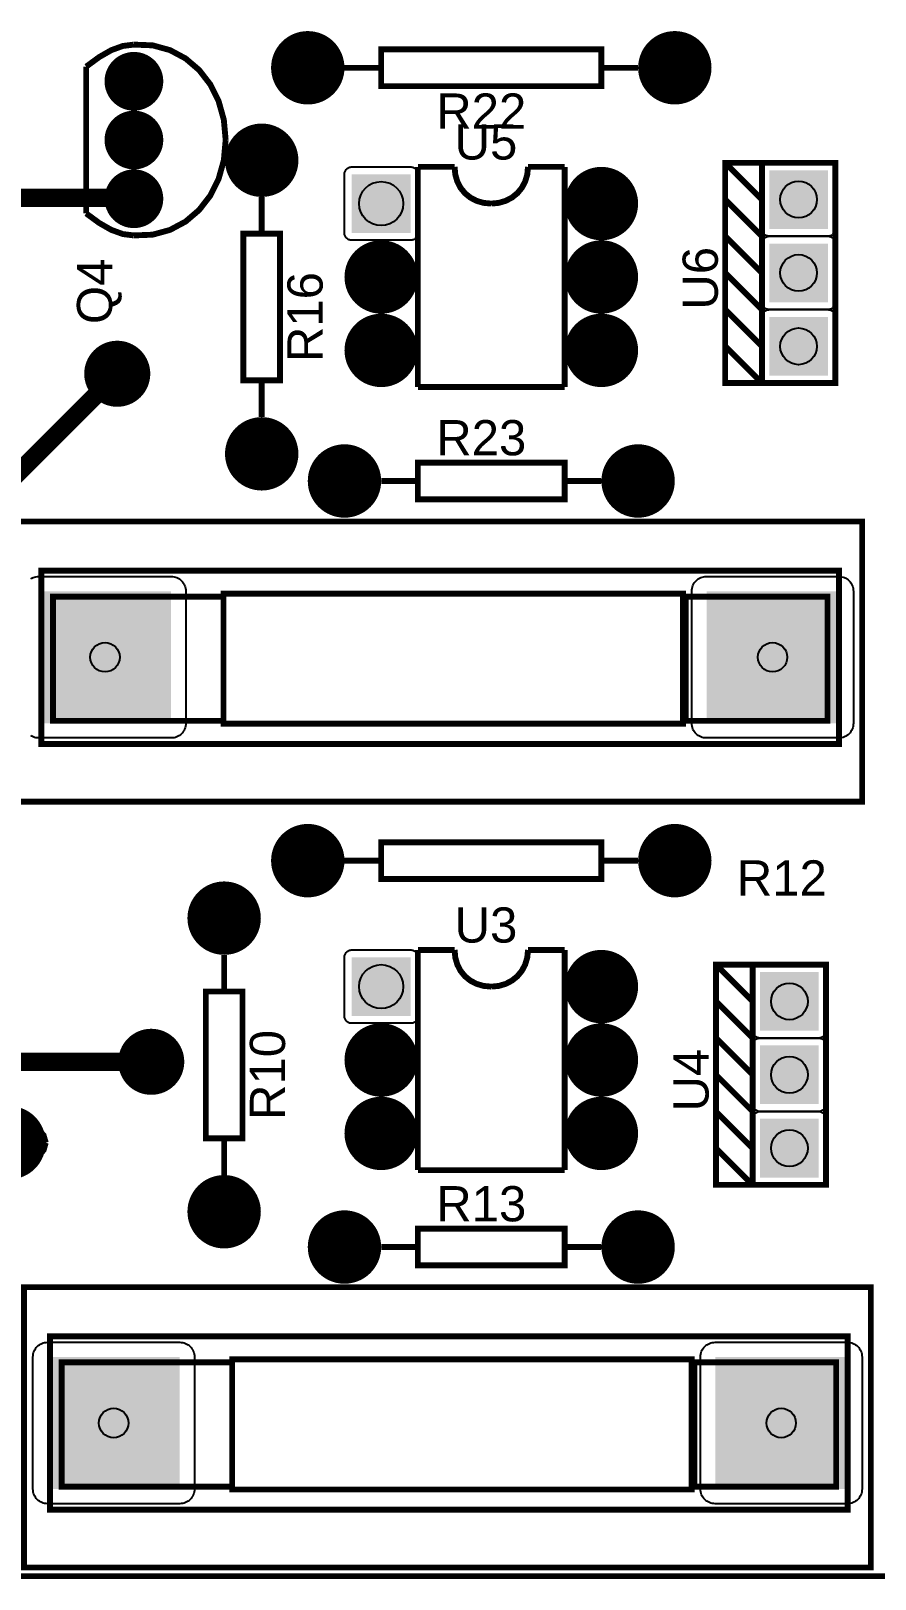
# Model space of a CAD drawing. Header units: inches. Extents: x -2.58 to 2.58, y -1.87 to 1.87.
# Drawn here: x 0.301 to 1.451, y -1.872 to 0.237 of the extents above; entities that cross this region are included whole.
import ezdxf

# ---------------------------------------------------------------- set-up
doc = ezdxf.new("R2010")
doc.units = ezdxf.units.IN
doc.layers.get('0').update_dxf_attribs({"linetype": 'CONTINUOUS'})

# ---------------------------------------------------------------- blocks, each defined once
blk = doc.blocks.new('EPAD')
at = {"const_width": 0.5}
blk.add_lwpolyline([(-0.25, 0, 1), (0.25, 0, 1)], format="xyb", close=True, dxfattribs=at)
blk = doc.blocks.new('RPAD')
blk.add_trace([(-0.5, -0.5), (-0.5, 0.5), (0.5, -0.5), (0.5, 0.5)])

msp = doc.modelspace()

# ---------------------------------------------------------------- linework, layer by layer
for points, const_width in [([(-2.57874, -1.86811), (2.57874, -1.86811), (2.57874, 1.86811), (-2.57874, 1.86811), (-2.57874, -1.86811)], 0.008), ([(-2.57874, -1.86811), (2.57874, -1.86811), (2.57874, 1.86811), (-2.57874, 1.86811), (-2.57874, -1.86811)], 0.008), ([(-2.57874, -1.86811), (2.57874, -1.86811), (2.57874, 1.86811), (-2.57874, 1.86811), (-2.57874, -1.86811)], 0.008), ([(-0.128454, 0.887078), (-0.128454, 0.149981), (0.011748, 0.00978), (0.439622, 0.00978), (0.440882, 0.00852)], 0.025), ([(0.440882, 0.21852), (0.425804, 0.216645), (0.410257, 0.21102), (0.393772, 0.201645), (0.375882, 0.18852)], 0.008), ([(0.440882, 0.21852), (0.425804, 0.216645), (0.410257, 0.21102), (0.393772, 0.201645), (0.375882, 0.18852)], 0.008), ([(0.440882, 0.21852), (0.425804, 0.216645), (0.410257, 0.21102), (0.393772, 0.201645), (0.375882, 0.18852)], 0.008), ([(0.440882, 0.21852), (0.46644, 0.217484), (0.490076, 0.210995), (0.511331, 0.199607), (0.529749, 0.183871), (0.54487, 0.164342), (0.556238, 0.141571), (0.563394, 0.116113), (0.565882, 0.08852)], 0.008), ([(0.440882, 0.21852), (0.46644, 0.217484), (0.490076, 0.210995), (0.511331, 0.199607), (0.529749, 0.183871), (0.54487, 0.164342), (0.556238, 0.141571), (0.563394, 0.116113), (0.565882, 0.08852)], 0.008), ([(0.440882, 0.21852), (0.46644, 0.217484), (0.490076, 0.210995), (0.511331, 0.199607), (0.529749, 0.183871), (0.54487, 0.164342), (0.556238, 0.141571), (0.563394, 0.116113), (0.565882, 0.08852)], 0.008), ([(0.777752, 0.161945), (1.077752, 0.161945), (1.077752, 0.211945), (0.777752, 0.211945), (0.777752, 0.161945)], 0.008), ([(0.777752, 0.161945), (1.077752, 0.161945), (1.077752, 0.211945), (0.777752, 0.211945), (0.777752, 0.161945)], 0.008), ([(0.777752, 0.161945), (1.077752, 0.161945), (1.077752, 0.211945), (0.777752, 0.211945), (0.777752, 0.161945)], 0.008), ([(0.375882, 0.18852), (0.375882, -0.01148)], 0.008), ([(0.375882, 0.18852), (0.375882, -0.01148)], 0.008), ([(0.375882, 0.18852), (0.375882, -0.01148)], 0.008), ([(0.777752, 0.186945), (0.727752, 0.186945)], 0.008), ([(0.777752, 0.186945), (0.727752, 0.186945)], 0.008), ([(0.777752, 0.186945), (0.727752, 0.186945)], 0.008), ([(1.127752, 0.186945), (1.077752, 0.186945)], 0.008), ([(1.127752, 0.186945), (1.077752, 0.186945)], 0.008), ([(1.127752, 0.186945), (1.077752, 0.186945)], 0.008), ([(0.440882, -0.04148), (0.46644, -0.040444), (0.490076, -0.033956), (0.511331, -0.022567), (0.529749, -0.006832), (0.54487, 0.012698), (0.556238, 0.035468), (0.563394, 0.060926), (0.565882, 0.08852)], 0.008), ([(0.440882, -0.04148), (0.46644, -0.040444), (0.490076, -0.033956), (0.511331, -0.022567), (0.529749, -0.006832), (0.54487, 0.012698), (0.556238, 0.035468), (0.563394, 0.060926), (0.565882, 0.08852)], 0.008), ([(0.440882, -0.04148), (0.46644, -0.040444), (0.490076, -0.033956), (0.511331, -0.022567), (0.529749, -0.006832), (0.54487, 0.012698), (0.556238, 0.035468), (0.563394, 0.060926), (0.565882, 0.08852)], 0.008), ([(0.827752, 0.051906), (0.877752, 0.051906)], 0.008), ([(0.827752, 0.051906), (0.827752, -0.248094)], 0.008), ([(0.827752, 0.051906), (0.877752, 0.051906)], 0.008), ([(0.827752, 0.051906), (0.827752, -0.248094)], 0.008), ([(0.827752, 0.051906), (0.877752, 0.051906)], 0.008), ([(0.827752, 0.051906), (0.827752, -0.248094)], 0.008), ([(0.927752, 0.001906), (0.917277, 0.002865), (0.907705, 0.00564), (0.899187, 0.01008), (0.891877, 0.016031), (0.885926, 0.023341), (0.881486, 0.031859), (0.878711, 0.041431), (0.877752, 0.051906)], 0.008), ([(0.927752, 0.001906), (0.917277, 0.002865), (0.907705, 0.00564), (0.899187, 0.01008), (0.891877, 0.016031), (0.885926, 0.023341), (0.881486, 0.031859), (0.878711, 0.041431), (0.877752, 0.051906)], 0.008), ([(0.927752, 0.001906), (0.917277, 0.002865), (0.907705, 0.00564), (0.899187, 0.01008), (0.891877, 0.016031), (0.885926, 0.023341), (0.881486, 0.031859), (0.878711, 0.041431), (0.877752, 0.051906)], 0.008), ([(0.927752, 0.001906), (0.937939, 0.002865), (0.947377, 0.00564), (0.955877, 0.01008), (0.963252, 0.016031), (0.969315, 0.023341), (0.973877, 0.031859), (0.976752, 0.041431), (0.977752, 0.051906)], 0.008), ([(0.927752, 0.001906), (0.937939, 0.002865), (0.947377, 0.00564), (0.955877, 0.01008), (0.963252, 0.016031), (0.969315, 0.023341), (0.973877, 0.031859), (0.976752, 0.041431), (0.977752, 0.051906)], 0.008), ([(0.927752, 0.001906), (0.937939, 0.002865), (0.947377, 0.00564), (0.955877, 0.01008), (0.963252, 0.016031), (0.969315, 0.023341), (0.973877, 0.031859), (0.976752, 0.041431), (0.977752, 0.051906)], 0.008), ([(0.977752, 0.051906), (1.027752, 0.051906)], 0.008), ([(0.977752, 0.051906), (1.027752, 0.051906)], 0.008), ([(0.977752, 0.051906), (1.027752, 0.051906)], 0.008), ([(1.027752, 0.051906), (1.027752, -0.248094)], 0.008), ([(1.027752, 0.051906), (1.027752, -0.248094)], 0.008), ([(1.027752, 0.051906), (1.027752, -0.248094)], 0.008), ([(1.296394, -0.242583), (1.396394, -0.242583), (1.396394, 0.057417), (1.296394, 0.057417), (1.296394, -0.242583), (1.246394, -0.242583), (1.246394, 0.057417), (1.296394, 0.057417)], 0.008), ([(1.296394, 0.007417), (1.246394, 0.057417)], 0.008), ([(1.296394, -0.242583), (1.396394, -0.242583), (1.396394, 0.057417), (1.296394, 0.057417), (1.296394, -0.242583), (1.246394, -0.242583), (1.246394, 0.057417), (1.296394, 0.057417)], 0.008), ([(1.296394, 0.007417), (1.246394, 0.057417)], 0.008), ([(1.296394, -0.242583), (1.396394, -0.242583), (1.396394, 0.057417), (1.296394, 0.057417), (1.296394, -0.242583), (1.246394, -0.242583), (1.246394, 0.057417), (1.296394, 0.057417)], 0.008), ([(1.296394, 0.007417), (1.246394, 0.057417)], 0.008), ([(0.614988, 0.010961), (0.614988, -0.039039)], 0.008), ([(0.614988, 0.010961), (0.614988, -0.039039)], 0.008), ([(0.614988, 0.010961), (0.614988, -0.039039)], 0.008), ([(1.296394, -0.042583), (1.246394, 0.007417)], 0.008), ([(1.296394, -0.042583), (1.246394, 0.007417)], 0.008), ([(1.296394, -0.042583), (1.246394, 0.007417)], 0.008), ([(0.440882, -0.04148), (0.425804, -0.039606), (0.410257, -0.03398), (0.393772, -0.024606), (0.375882, -0.01148)], 0.008), ([(0.440882, -0.04148), (0.425804, -0.039606), (0.410257, -0.03398), (0.393772, -0.024606), (0.375882, -0.01148)], 0.008), ([(0.440882, -0.04148), (0.425804, -0.039606), (0.410257, -0.03398), (0.393772, -0.024606), (0.375882, -0.01148)], 0.008), ([(0.589988, -0.239039), (0.639988, -0.239039), (0.639988, -0.039039), (0.589988, -0.039039), (0.589988, -0.239039)], 0.008), ([(0.589988, -0.239039), (0.639988, -0.239039), (0.639988, -0.039039), (0.589988, -0.039039), (0.589988, -0.239039)], 0.008), ([(0.589988, -0.239039), (0.639988, -0.239039), (0.639988, -0.039039), (0.589988, -0.039039), (0.589988, -0.239039)], 0.008), ([(1.296394, -0.092583), (1.246394, -0.042583)], 0.008), ([(1.296394, -0.092583), (1.246394, -0.042583)], 0.008), ([(1.296394, -0.092583), (1.246394, -0.042583)], 0.008), ([(1.296394, -0.142583), (1.246394, -0.092583)], 0.008), ([(1.296394, -0.142583), (1.246394, -0.092583)], 0.008), ([(1.296394, -0.142583), (1.246394, -0.092583)], 0.008), ([(1.296394, -0.192583), (1.246394, -0.142583)], 0.008), ([(1.296394, -0.192583), (1.246394, -0.142583)], 0.008), ([(1.296394, -0.192583), (1.246394, -0.142583)], 0.008), ([(1.296394, -0.242583), (1.246394, -0.192583)], 0.008), ([(1.296394, -0.242583), (1.246394, -0.192583)], 0.008), ([(1.296394, -0.242583), (1.246394, -0.192583)], 0.008), ([(0.418186, -0.229948), (0.082052, -0.566083), (0.082052, -1.057711), (-0.095787, -1.23555), (-0.380133, -1.23555), (-0.733074, -0.882609)], 0.025), ([(0.614988, -0.239039), (0.614988, -0.289039)], 0.008), ([(0.614988, -0.239039), (0.614988, -0.289039)], 0.008), ([(0.614988, -0.239039), (0.614988, -0.289039)], 0.008), ([(0.827752, -0.248094), (1.027752, -0.248094)], 0.008), ([(0.827752, -0.248094), (1.027752, -0.248094)], 0.008), ([(0.827752, -0.248094), (1.027752, -0.248094)], 0.008), ([(0.827752, -0.401047), (1.027752, -0.401047), (1.027752, -0.351047), (0.827752, -0.351047), (0.827752, -0.401047)], 0.008), ([(0.827752, -0.401047), (1.027752, -0.401047), (1.027752, -0.351047), (0.827752, -0.351047), (0.827752, -0.401047)], 0.008), ([(0.827752, -0.401047), (1.027752, -0.401047), (1.027752, -0.351047), (0.827752, -0.351047), (0.827752, -0.401047)], 0.008), ([(0.777752, -0.376047), (0.827752, -0.376047)], 0.008), ([(0.777752, -0.376047), (0.827752, -0.376047)], 0.008), ([(0.777752, -0.376047), (0.827752, -0.376047)], 0.008), ([(1.027752, -0.376047), (1.077752, -0.376047)], 0.008), ([(1.027752, -0.376047), (1.077752, -0.376047)], 0.008), ([(1.027752, -0.376047), (1.077752, -0.376047)], 0.008), ([(0.279465, -0.813055), (1.433008, -0.813055), (1.433008, -0.431165), (0.279465, -0.431165), (0.279465, -0.813055)], 0.008), ([(0.279465, -0.813055), (1.433008, -0.813055), (1.433008, -0.431165), (0.279465, -0.431165), (0.279465, -0.813055)], 0.008), ([(0.279465, -0.813055), (1.433008, -0.813055), (1.433008, -0.431165), (0.279465, -0.431165), (0.279465, -0.813055)], 0.008), ([(0.314898, -0.734315), (1.401512, -0.734315), (1.401512, -0.498094), (0.314898, -0.498094), (0.314898, -0.734315)], 0.008), ([(0.314898, -0.734315), (1.401512, -0.734315), (1.401512, -0.498094), (0.314898, -0.498094), (0.314898, -0.734315)], 0.008), ([(0.314898, -0.734315), (1.401512, -0.734315), (1.401512, -0.498094), (0.314898, -0.498094), (0.314898, -0.734315)], 0.008), ([(0.562929, -0.706756), (1.188913, -0.706756), (1.188913, -0.529591), (0.562929, -0.529591), (0.562929, -0.706756)], 0.008), ([(0.562929, -0.706756), (1.188913, -0.706756), (1.188913, -0.529591), (0.562929, -0.529591), (0.562929, -0.706756)], 0.008), ([(0.562929, -0.706756), (1.188913, -0.706756), (1.188913, -0.529591), (0.562929, -0.529591), (0.562929, -0.706756)], 0.008), ([(0.330646, -0.702819), (0.562929, -0.702819), (0.562929, -0.533528), (0.330646, -0.533528), (0.330646, -0.702819)], 0.008), ([(0.330646, -0.702819), (0.562929, -0.702819), (0.562929, -0.533528), (0.330646, -0.533528), (0.330646, -0.702819)], 0.008), ([(0.330646, -0.702819), (0.562929, -0.702819), (0.562929, -0.533528), (0.330646, -0.533528), (0.330646, -0.702819)], 0.008), ([(1.19285, -0.702819), (1.385764, -0.702819), (1.385764, -0.533528), (1.19285, -0.533528), (1.19285, -0.702819)], 0.008), ([(1.19285, -0.702819), (1.385764, -0.702819), (1.385764, -0.533528), (1.19285, -0.533528), (1.19285, -0.702819)], 0.008), ([(1.19285, -0.702819), (1.385764, -0.702819), (1.385764, -0.533528), (1.19285, -0.533528), (1.19285, -0.702819)], 0.008), ([(0.777752, -0.918331), (1.077752, -0.918331), (1.077752, -0.868331), (0.777752, -0.868331), (0.777752, -0.918331)], 0.008), ([(0.777752, -0.918331), (1.077752, -0.918331), (1.077752, -0.868331), (0.777752, -0.868331), (0.777752, -0.918331)], 0.008), ([(0.777752, -0.918331), (1.077752, -0.918331), (1.077752, -0.868331), (0.777752, -0.868331), (0.777752, -0.918331)], 0.008), ([(0.777752, -0.893331), (0.727752, -0.893331)], 0.008), ([(0.777752, -0.893331), (0.727752, -0.893331)], 0.008), ([(0.777752, -0.893331), (0.727752, -0.893331)], 0.008), ([(1.127752, -0.893331), (1.077752, -0.893331)], 0.008), ([(1.127752, -0.893331), (1.077752, -0.893331)], 0.008), ([(1.127752, -0.893331), (1.077752, -0.893331)], 0.008), ([(0.827752, -1.014961), (0.877752, -1.014961)], 0.008), ([(0.827752, -1.014961), (0.827752, -1.314961)], 0.008), ([(0.827752, -1.014961), (0.877752, -1.014961)], 0.008), ([(0.827752, -1.014961), (0.827752, -1.314961)], 0.008), ([(0.827752, -1.014961), (0.877752, -1.014961)], 0.008), ([(0.827752, -1.014961), (0.827752, -1.314961)], 0.008), ([(0.927752, -1.064961), (0.917277, -1.064002), (0.907705, -1.061226), (0.899187, -1.056787), (0.891877, -1.050835), (0.885926, -1.043525), (0.881486, -1.035007), (0.878711, -1.025435), (0.877752, -1.014961)], 0.008), ([(0.927752, -1.064961), (0.917277, -1.064002), (0.907705, -1.061226), (0.899187, -1.056787), (0.891877, -1.050835), (0.885926, -1.043525), (0.881486, -1.035007), (0.878711, -1.025435), (0.877752, -1.014961)], 0.008), ([(0.927752, -1.064961), (0.917277, -1.064002), (0.907705, -1.061226), (0.899187, -1.056787), (0.891877, -1.050835), (0.885926, -1.043525), (0.881486, -1.035007), (0.878711, -1.025435), (0.877752, -1.014961)], 0.008), ([(0.927752, -1.064961), (0.937939, -1.064002), (0.947377, -1.061226), (0.955877, -1.056787), (0.963252, -1.050835), (0.969315, -1.043525), (0.973877, -1.035007), (0.976752, -1.025435), (0.977752, -1.014961)], 0.008), ([(0.927752, -1.064961), (0.937939, -1.064002), (0.947377, -1.061226), (0.955877, -1.056787), (0.963252, -1.050835), (0.969315, -1.043525), (0.973877, -1.035007), (0.976752, -1.025435), (0.977752, -1.014961)], 0.008), ([(0.927752, -1.064961), (0.937939, -1.064002), (0.947377, -1.061226), (0.955877, -1.056787), (0.963252, -1.050835), (0.969315, -1.043525), (0.973877, -1.035007), (0.976752, -1.025435), (0.977752, -1.014961)], 0.008), ([(0.977752, -1.014961), (1.027752, -1.014961)], 0.008), ([(0.977752, -1.014961), (1.027752, -1.014961)], 0.008), ([(0.977752, -1.014961), (1.027752, -1.014961)], 0.008), ([(1.027752, -1.014961), (1.027752, -1.314961)], 0.008), ([(1.027752, -1.014961), (1.027752, -1.314961)], 0.008), ([(1.027752, -1.014961), (1.027752, -1.314961)], 0.008), ([(-0.732346, -1.045339), (-0.451098, -1.326587), (-0.096271, -1.326587), (0.06293, -1.167386), (0.464504, -1.167386)], 0.025), ([(0.563807, -1.021654), (0.563807, -1.071654)], 0.008), ([(0.563807, -1.021654), (0.563807, -1.071654)], 0.008), ([(0.563807, -1.021654), (0.563807, -1.071654)], 0.008), ([(1.283819, -1.335087), (1.383819, -1.335087), (1.383819, -1.035087), (1.283819, -1.035087), (1.283819, -1.335087), (1.233819, -1.335087), (1.233819, -1.035087), (1.283819, -1.035087)], 0.008), ([(1.283819, -1.085087), (1.233819, -1.035087)], 0.008), ([(1.283819, -1.335087), (1.383819, -1.335087), (1.383819, -1.035087), (1.283819, -1.035087), (1.283819, -1.335087), (1.233819, -1.335087), (1.233819, -1.035087), (1.283819, -1.035087)], 0.008), ([(1.283819, -1.085087), (1.233819, -1.035087)], 0.008), ([(1.283819, -1.335087), (1.383819, -1.335087), (1.383819, -1.035087), (1.283819, -1.035087), (1.283819, -1.335087), (1.233819, -1.335087), (1.233819, -1.035087), (1.283819, -1.035087)], 0.008), ([(1.283819, -1.085087), (1.233819, -1.035087)], 0.008), ([(0.538807, -1.271654), (0.588807, -1.271654), (0.588807, -1.071654), (0.538807, -1.071654), (0.538807, -1.271654)], 0.008), ([(0.538807, -1.271654), (0.588807, -1.271654), (0.588807, -1.071654), (0.538807, -1.071654), (0.538807, -1.271654)], 0.008), ([(0.538807, -1.271654), (0.588807, -1.271654), (0.588807, -1.071654), (0.538807, -1.071654), (0.538807, -1.271654)], 0.008), ([(1.283819, -1.135087), (1.233819, -1.085087)], 0.008), ([(1.283819, -1.135087), (1.233819, -1.085087)], 0.008), ([(1.283819, -1.135087), (1.233819, -1.085087)], 0.008), ([(1.283819, -1.185087), (1.233819, -1.135087)], 0.008), ([(1.283819, -1.185087), (1.233819, -1.135087)], 0.008), ([(1.283819, -1.185087), (1.233819, -1.135087)], 0.008), ([(1.283819, -1.235087), (1.233819, -1.185087)], 0.008), ([(1.283819, -1.235087), (1.233819, -1.185087)], 0.008), ([(1.283819, -1.235087), (1.233819, -1.185087)], 0.008), ([(0.320803, -1.277622), (0.317844, -1.267435), (0.309319, -1.257997), (0.295754, -1.249497), (0.277678, -1.242122), (0.255617, -1.236059), (0.2301, -1.231497), (0.201653, -1.228622), (0.170803, -1.227622)], 0.008), ([(0.320803, -1.277622), (0.317844, -1.267435), (0.309319, -1.257997), (0.295754, -1.249497), (0.277678, -1.242122), (0.255617, -1.236059), (0.2301, -1.231497), (0.201653, -1.228622), (0.170803, -1.227622)], 0.008), ([(0.320803, -1.277622), (0.317844, -1.267435), (0.309319, -1.257997), (0.295754, -1.249497), (0.277678, -1.242122), (0.255617, -1.236059), (0.2301, -1.231497), (0.201653, -1.228622), (0.170803, -1.227622)], 0.008), ([(1.283819, -1.285087), (1.233819, -1.235087)], 0.008), ([(1.283819, -1.285087), (1.233819, -1.235087)], 0.008), ([(1.283819, -1.285087), (1.233819, -1.235087)], 0.008), ([(0.320803, -1.277622), (0.317844, -1.287809), (0.309319, -1.297247), (0.295754, -1.305747), (0.277678, -1.313122), (0.255617, -1.319185), (0.2301, -1.323747), (0.201653, -1.326622), (0.170803, -1.327622)], 0.008), ([(0.320803, -1.277622), (0.317844, -1.287809), (0.309319, -1.297247), (0.295754, -1.305747), (0.277678, -1.313122), (0.255617, -1.319185), (0.2301, -1.323747), (0.201653, -1.326622), (0.170803, -1.327622)], 0.008), ([(0.320803, -1.277622), (0.317844, -1.287809), (0.309319, -1.297247), (0.295754, -1.305747), (0.277678, -1.313122), (0.255617, -1.319185), (0.2301, -1.323747), (0.201653, -1.326622), (0.170803, -1.327622)], 0.008), ([(0.563807, -1.271654), (0.563807, -1.321654)], 0.008), ([(0.563807, -1.271654), (0.563807, -1.321654)], 0.008), ([(0.563807, -1.271654), (0.563807, -1.321654)], 0.008), ([(1.283819, -1.335087), (1.233819, -1.285087)], 0.008), ([(1.283819, -1.335087), (1.233819, -1.285087)], 0.008), ([(1.283819, -1.335087), (1.233819, -1.285087)], 0.008), ([(0.827752, -1.314961), (1.027752, -1.314961)], 0.008), ([(0.827752, -1.314961), (1.027752, -1.314961)], 0.008), ([(0.827752, -1.314961), (1.027752, -1.314961)], 0.008), ([(0.827752, -1.44478), (1.027752, -1.44478), (1.027752, -1.39478), (0.827752, -1.39478), (0.827752, -1.44478)], 0.008), ([(0.827752, -1.44478), (1.027752, -1.44478), (1.027752, -1.39478), (0.827752, -1.39478), (0.827752, -1.44478)], 0.008), ([(0.827752, -1.44478), (1.027752, -1.44478), (1.027752, -1.39478), (0.827752, -1.39478), (0.827752, -1.44478)], 0.008), ([(0.777752, -1.41978), (0.827752, -1.41978)], 0.008), ([(0.777752, -1.41978), (0.827752, -1.41978)], 0.008), ([(0.777752, -1.41978), (0.827752, -1.41978)], 0.008), ([(1.027752, -1.41978), (1.077752, -1.41978)], 0.008), ([(1.027752, -1.41978), (1.077752, -1.41978)], 0.008), ([(1.027752, -1.41978), (1.077752, -1.41978)], 0.008), ([(0.291276, -1.856362), (1.444819, -1.856362), (1.444819, -1.474472), (0.291276, -1.474472), (0.291276, -1.856362)], 0.008), ([(0.291276, -1.856362), (1.444819, -1.856362), (1.444819, -1.474472), (0.291276, -1.474472), (0.291276, -1.856362)], 0.008), ([(0.291276, -1.856362), (1.444819, -1.856362), (1.444819, -1.474472), (0.291276, -1.474472), (0.291276, -1.856362)], 0.008), ([(0.326709, -1.777622), (1.413323, -1.777622), (1.413323, -1.541402), (0.326709, -1.541402), (0.326709, -1.777622)], 0.008), ([(0.326709, -1.777622), (1.413323, -1.777622), (1.413323, -1.541402), (0.326709, -1.541402), (0.326709, -1.777622)], 0.008), ([(0.326709, -1.777622), (1.413323, -1.777622), (1.413323, -1.541402), (0.326709, -1.541402), (0.326709, -1.777622)], 0.008), ([(0.342457, -1.746126), (0.57474, -1.746126), (0.57474, -1.576835), (0.342457, -1.576835), (0.342457, -1.746126)], 0.008), ([(0.342457, -1.746126), (0.57474, -1.746126), (0.57474, -1.576835), (0.342457, -1.576835), (0.342457, -1.746126)], 0.008), ([(0.342457, -1.746126), (0.57474, -1.746126), (0.57474, -1.576835), (0.342457, -1.576835), (0.342457, -1.746126)], 0.008), ([(0.57474, -1.750063), (1.200724, -1.750063), (1.200724, -1.572898), (0.57474, -1.572898), (0.57474, -1.750063)], 0.008), ([(0.57474, -1.750063), (1.200724, -1.750063), (1.200724, -1.572898), (0.57474, -1.572898), (0.57474, -1.750063)], 0.008), ([(0.57474, -1.750063), (1.200724, -1.750063), (1.200724, -1.572898), (0.57474, -1.572898), (0.57474, -1.750063)], 0.008), ([(1.204661, -1.746126), (1.397575, -1.746126), (1.397575, -1.576835), (1.204661, -1.576835), (1.204661, -1.746126)], 0.008), ([(1.204661, -1.746126), (1.397575, -1.746126), (1.397575, -1.576835), (1.204661, -1.576835), (1.204661, -1.746126)], 0.008), ([(1.204661, -1.746126), (1.397575, -1.746126), (1.397575, -1.576835), (1.204661, -1.576835), (1.204661, -1.746126)], 0.008)]:
    msp.add_lwpolyline(points, dxfattribs=dict(const_width=const_width))
for points in [[(0.827752, 0.041906), (0.827752, -0.038094), (0.827702, -0.039134), (0.827553, -0.040139), (0.827311, -0.041106), (0.82698, -0.04203), (0.826566, -0.042906), (0.826071, -0.04373), (0.825502, -0.044498), (0.824861, -0.045204), (0.824155, -0.045844), (0.823388, -0.046413), (0.822564, -0.046908), (0.821687, -0.047323), (0.820763, -0.047654), (0.819796, -0.047896), (0.818791, -0.048044), (0.817752, -0.048094), (0.737752, -0.048094), (0.736713, -0.048044), (0.735707, -0.047896), (0.734741, -0.047654), (0.733817, -0.047323), (0.73294, -0.046908), (0.732116, -0.046413), (0.731349, -0.045844), (0.730643, -0.045204), (0.730002, -0.044498), (0.729433, -0.04373), (0.728938, -0.042906), (0.728524, -0.04203), (0.728193, -0.041106), (0.727951, -0.040139), (0.727802, -0.039134), (0.727752, -0.038094), (0.727752, 0.041906), (0.727802, 0.042945), (0.727951, 0.04395), (0.728193, 0.044917), (0.728524, 0.045841), (0.728938, 0.046717), (0.729433, 0.047541), (0.730002, 0.048309), (0.730643, 0.049015), (0.731349, 0.049655), (0.732116, 0.050224), (0.73294, 0.050719), (0.733817, 0.051134), (0.734741, 0.051465), (0.735707, 0.051707), (0.736713, 0.051855), (0.737752, 0.051906), (0.817752, 0.051906), (0.818791, 0.051855), (0.819796, 0.051707), (0.820763, 0.051465), (0.821687, 0.051134), (0.822564, 0.050719), (0.823388, 0.050224), (0.824155, 0.049655), (0.824861, 0.049015), (0.825502, 0.048309), (0.826071, 0.047541), (0.826566, 0.046717), (0.82698, 0.045841), (0.827311, 0.044917), (0.827553, 0.04395), (0.827702, 0.042945), (0.827752, 0.041906)], [(1.296394, -0.032583), (1.296394, 0.047417), (1.296444, 0.048457), (1.296593, 0.049462), (1.296835, 0.050429), (1.297165, 0.051353), (1.29758, 0.052229), (1.298075, 0.053053), (1.298644, 0.053821), (1.299284, 0.054527), (1.299991, 0.055167), (1.300758, 0.055736), (1.301582, 0.056231), (1.302458, 0.056646), (1.303382, 0.056976), (1.304349, 0.057219), (1.305354, 0.057367), (1.306394, 0.057417), (1.386394, 0.057417), (1.387433, 0.057367), (1.388438, 0.057219), (1.389405, 0.056976), (1.390329, 0.056646), (1.391206, 0.056231), (1.39203, 0.055736), (1.392797, 0.055167), (1.393503, 0.054527), (1.394143, 0.053821), (1.394713, 0.053053), (1.395207, 0.052229), (1.395622, 0.051353), (1.395953, 0.050429), (1.396195, 0.049462), (1.396343, 0.048457), (1.396394, 0.047417), (1.396394, -0.032583), (1.396343, -0.033622), (1.396195, -0.034627), (1.395953, -0.035594), (1.395622, -0.036518), (1.395207, -0.037394), (1.394713, -0.038219), (1.394143, -0.038986), (1.393503, -0.039692), (1.392797, -0.040332), (1.39203, -0.040902), (1.391206, -0.041396), (1.390329, -0.041811), (1.389405, -0.042142), (1.388438, -0.042384), (1.387433, -0.042532), (1.386394, -0.042583), (1.306394, -0.042583), (1.305354, -0.042532), (1.304349, -0.042384), (1.303382, -0.042142), (1.302458, -0.041811), (1.301582, -0.041396), (1.300758, -0.040902), (1.299991, -0.040332), (1.299284, -0.039692), (1.298644, -0.038986), (1.298075, -0.038219), (1.29758, -0.037394), (1.297165, -0.036518), (1.296835, -0.035594), (1.296593, -0.034627), (1.296444, -0.033622), (1.296394, -0.032583)], [(1.296394, -0.132583), (1.296394, -0.052583), (1.296444, -0.051543), (1.296593, -0.050538), (1.296835, -0.049571), (1.297165, -0.048647), (1.29758, -0.047771), (1.298075, -0.046947), (1.298644, -0.046179), (1.299284, -0.045473), (1.299991, -0.044833), (1.300758, -0.044264), (1.301582, -0.043769), (1.302458, -0.043354), (1.303382, -0.043024), (1.304349, -0.042781), (1.305354, -0.042633), (1.306394, -0.042583), (1.386394, -0.042583), (1.387433, -0.042633), (1.388438, -0.042781), (1.389405, -0.043024), (1.390329, -0.043354), (1.391206, -0.043769), (1.39203, -0.044264), (1.392797, -0.044833), (1.393503, -0.045473), (1.394143, -0.046179), (1.394713, -0.046947), (1.395207, -0.047771), (1.395622, -0.048647), (1.395953, -0.049571), (1.396195, -0.050538), (1.396343, -0.051543), (1.396394, -0.052583), (1.396394, -0.132583), (1.396343, -0.133622), (1.396195, -0.134627), (1.395953, -0.135594), (1.395622, -0.136518), (1.395207, -0.137394), (1.394713, -0.138219), (1.394143, -0.138986), (1.393503, -0.139692), (1.392797, -0.140332), (1.39203, -0.140902), (1.391206, -0.141396), (1.390329, -0.141811), (1.389405, -0.142142), (1.388438, -0.142384), (1.387433, -0.142532), (1.386394, -0.142583), (1.306394, -0.142583), (1.305354, -0.142532), (1.304349, -0.142384), (1.303382, -0.142142), (1.302458, -0.141811), (1.301582, -0.141396), (1.300758, -0.140902), (1.299991, -0.140332), (1.299284, -0.139692), (1.298644, -0.138986), (1.298075, -0.138219), (1.29758, -0.137394), (1.297165, -0.136518), (1.296835, -0.135594), (1.296593, -0.134627), (1.296444, -0.133622), (1.296394, -0.132583)], [(1.296394, -0.232583), (1.296394, -0.152583), (1.296444, -0.151543), (1.296593, -0.150538), (1.296835, -0.149571), (1.297165, -0.148647), (1.29758, -0.147771), (1.298075, -0.146947), (1.298644, -0.146179), (1.299284, -0.145473), (1.299991, -0.144833), (1.300758, -0.144264), (1.301582, -0.143769), (1.302458, -0.143354), (1.303382, -0.143024), (1.304349, -0.142781), (1.305354, -0.142633), (1.306394, -0.142583), (1.386394, -0.142583), (1.387433, -0.142633), (1.388438, -0.142781), (1.389405, -0.143024), (1.390329, -0.143354), (1.391206, -0.143769), (1.39203, -0.144264), (1.392797, -0.144833), (1.393503, -0.145473), (1.394143, -0.146179), (1.394713, -0.146947), (1.395207, -0.147771), (1.395622, -0.148647), (1.395953, -0.149571), (1.396195, -0.150538), (1.396343, -0.151543), (1.396394, -0.152583), (1.396394, -0.232583), (1.396343, -0.233622), (1.396195, -0.234627), (1.395953, -0.235594), (1.395622, -0.236518), (1.395207, -0.237394), (1.394713, -0.238219), (1.394143, -0.238986), (1.393503, -0.239692), (1.392797, -0.240332), (1.39203, -0.240902), (1.391206, -0.241396), (1.390329, -0.241811), (1.389405, -0.242142), (1.388438, -0.242384), (1.387433, -0.242532), (1.386394, -0.242583), (1.306394, -0.242583), (1.305354, -0.242532), (1.304349, -0.242384), (1.303382, -0.242142), (1.302458, -0.241811), (1.301582, -0.241396), (1.300758, -0.240902), (1.299991, -0.240332), (1.299284, -0.239692), (1.298644, -0.238986), (1.298075, -0.238219), (1.29758, -0.237394), (1.297165, -0.236518), (1.296835, -0.235594), (1.296593, -0.234627), (1.296444, -0.233622), (1.296394, -0.232583)], [(1.220961, -0.506205), (1.400961, -0.506205), (1.403039, -0.506306), (1.40505, -0.506603), (1.406984, -0.507086), (1.408832, -0.507748), (1.410584, -0.508578), (1.412233, -0.509567), (1.413767, -0.510706), (1.41518, -0.511986), (1.41646, -0.513398), (1.417599, -0.514933), (1.418588, -0.516581), (1.419418, -0.518333), (1.420079, -0.520181), (1.420563, -0.522115), (1.420859, -0.524126), (1.420961, -0.526205), (1.420961, -0.706205), (1.420859, -0.708283), (1.420563, -0.710294), (1.420079, -0.712228), (1.419418, -0.714076), (1.418588, -0.715828), (1.417599, -0.717477), (1.41646, -0.719011), (1.41518, -0.720424), (1.413767, -0.721704), (1.412233, -0.722843), (1.410584, -0.723832), (1.408832, -0.724662), (1.406984, -0.725323), (1.40505, -0.725807), (1.403039, -0.726104), (1.400961, -0.726205), (1.220961, -0.726205), (1.218882, -0.726104), (1.216871, -0.725807), (1.214937, -0.725323), (1.213089, -0.724662), (1.211337, -0.723832), (1.209689, -0.722843), (1.208154, -0.721704), (1.206742, -0.720424), (1.205461, -0.719011), (1.204322, -0.717477), (1.203333, -0.715828), (1.202504, -0.714076), (1.201842, -0.712228), (1.201359, -0.710294), (1.201062, -0.708283), (1.200961, -0.706205), (1.200961, -0.526205), (1.201062, -0.524126), (1.201359, -0.522115), (1.201842, -0.520181), (1.202504, -0.518333), (1.203333, -0.516581), (1.204322, -0.514933), (1.205461, -0.513398), (1.206742, -0.511986), (1.208154, -0.510706), (1.209689, -0.509567), (1.211337, -0.508578), (1.213089, -0.507748), (1.214937, -0.507086), (1.216871, -0.506603), (1.218882, -0.506306), (1.220961, -0.506205)], [(0.827752, -1.024961), (0.827752, -1.104961), (0.827702, -1.106), (0.827553, -1.107005), (0.827311, -1.107972), (0.82698, -1.108896), (0.826566, -1.109772), (0.826071, -1.110596), (0.825502, -1.111364), (0.824861, -1.11207), (0.824155, -1.11271), (0.823388, -1.11328), (0.822564, -1.113774), (0.821687, -1.114189), (0.820763, -1.11452), (0.819796, -1.114762), (0.818791, -1.11491), (0.817752, -1.114961), (0.737752, -1.114961), (0.736713, -1.11491), (0.735707, -1.114762), (0.734741, -1.11452), (0.733817, -1.114189), (0.73294, -1.113774), (0.732116, -1.11328), (0.731349, -1.11271), (0.730643, -1.11207), (0.730002, -1.111364), (0.729433, -1.110596), (0.728938, -1.109772), (0.728524, -1.108896), (0.728193, -1.107972), (0.727951, -1.107005), (0.727802, -1.106), (0.727752, -1.104961), (0.727752, -1.024961), (0.727802, -1.023921), (0.727951, -1.022916), (0.728193, -1.021949), (0.728524, -1.021025), (0.728938, -1.020149), (0.729433, -1.019325), (0.730002, -1.018557), (0.730643, -1.017851), (0.731349, -1.017211), (0.732116, -1.016642), (0.73294, -1.016147), (0.733817, -1.015732), (0.734741, -1.015402), (0.735707, -1.015159), (0.736713, -1.015011), (0.737752, -1.014961), (0.817752, -1.014961), (0.818791, -1.015011), (0.819796, -1.015159), (0.820763, -1.015402), (0.821687, -1.015732), (0.822564, -1.016147), (0.823388, -1.016642), (0.824155, -1.017211), (0.824861, -1.017851), (0.825502, -1.018557), (0.826071, -1.019325), (0.826566, -1.020149), (0.82698, -1.021025), (0.827311, -1.021949), (0.827553, -1.022916), (0.827702, -1.023921), (0.827752, -1.024961)], [(1.283819, -1.125087), (1.283819, -1.045087), (1.283869, -1.044047), (1.284018, -1.043042), (1.28426, -1.042075), (1.284591, -1.041151), (1.285005, -1.040275), (1.2855, -1.039451), (1.286069, -1.038683), (1.286709, -1.037977), (1.287416, -1.037337), (1.288183, -1.036768), (1.289007, -1.036273), (1.289883, -1.035858), (1.290807, -1.035528), (1.291774, -1.035285), (1.29278, -1.035137), (1.293819, -1.035087), (1.373819, -1.035087), (1.374858, -1.035137), (1.375863, -1.035285), (1.37683, -1.035528), (1.377754, -1.035858), (1.378631, -1.036273), (1.379455, -1.036768), (1.380222, -1.037337), (1.380928, -1.037977), (1.381569, -1.038683), (1.382138, -1.039451), (1.382633, -1.040275), (1.383047, -1.041151), (1.383378, -1.042075), (1.38362, -1.043042), (1.383769, -1.044047), (1.383819, -1.045087), (1.383819, -1.125087), (1.383769, -1.126126), (1.38362, -1.127131), (1.383378, -1.128098), (1.383047, -1.129022), (1.382633, -1.129898), (1.382138, -1.130722), (1.381569, -1.13149), (1.380928, -1.132196), (1.380222, -1.132836), (1.379455, -1.133406), (1.378631, -1.1339), (1.377754, -1.134315), (1.37683, -1.134646), (1.375863, -1.134888), (1.374858, -1.135036), (1.373819, -1.135087), (1.293819, -1.135087), (1.29278, -1.135036), (1.291774, -1.134888), (1.290807, -1.134646), (1.289883, -1.134315), (1.289007, -1.1339), (1.288183, -1.133406), (1.287416, -1.132836), (1.286709, -1.132196), (1.286069, -1.13149), (1.2855, -1.130722), (1.285005, -1.129898), (1.284591, -1.129022), (1.28426, -1.128098), (1.284018, -1.127131), (1.283869, -1.126126), (1.283819, -1.125087)], [(1.283819, -1.225087), (1.283819, -1.145087), (1.283869, -1.144047), (1.284018, -1.143042), (1.28426, -1.142075), (1.284591, -1.141151), (1.285005, -1.140275), (1.2855, -1.139451), (1.286069, -1.138683), (1.286709, -1.137977), (1.287416, -1.137337), (1.288183, -1.136768), (1.289007, -1.136273), (1.289883, -1.135858), (1.290807, -1.135528), (1.291774, -1.135285), (1.29278, -1.135137), (1.293819, -1.135087), (1.373819, -1.135087), (1.374858, -1.135137), (1.375863, -1.135285), (1.37683, -1.135528), (1.377754, -1.135858), (1.378631, -1.136273), (1.379455, -1.136768), (1.380222, -1.137337), (1.380928, -1.137977), (1.381569, -1.138683), (1.382138, -1.139451), (1.382633, -1.140275), (1.383047, -1.141151), (1.383378, -1.142075), (1.38362, -1.143042), (1.383769, -1.144047), (1.383819, -1.145087), (1.383819, -1.225087), (1.383769, -1.226126), (1.38362, -1.227131), (1.383378, -1.228098), (1.383047, -1.229022), (1.382633, -1.229898), (1.382138, -1.230722), (1.381569, -1.23149), (1.380928, -1.232196), (1.380222, -1.232836), (1.379455, -1.233406), (1.378631, -1.2339), (1.377754, -1.234315), (1.37683, -1.234646), (1.375863, -1.234888), (1.374858, -1.235036), (1.373819, -1.235087), (1.293819, -1.235087), (1.29278, -1.235036), (1.291774, -1.234888), (1.290807, -1.234646), (1.289883, -1.234315), (1.289007, -1.2339), (1.288183, -1.233406), (1.287416, -1.232836), (1.286709, -1.232196), (1.286069, -1.23149), (1.2855, -1.230722), (1.285005, -1.229898), (1.284591, -1.229022), (1.28426, -1.228098), (1.284018, -1.227131), (1.283869, -1.226126), (1.283819, -1.225087)], [(1.283819, -1.325087), (1.283819, -1.245087), (1.283869, -1.244047), (1.284018, -1.243042), (1.28426, -1.242075), (1.284591, -1.241151), (1.285005, -1.240275), (1.2855, -1.239451), (1.286069, -1.238683), (1.286709, -1.237977), (1.287416, -1.237337), (1.288183, -1.236768), (1.289007, -1.236273), (1.289883, -1.235858), (1.290807, -1.235528), (1.291774, -1.235285), (1.29278, -1.235137), (1.293819, -1.235087), (1.373819, -1.235087), (1.374858, -1.235137), (1.375863, -1.235285), (1.37683, -1.235528), (1.377754, -1.235858), (1.378631, -1.236273), (1.379455, -1.236768), (1.380222, -1.237337), (1.380928, -1.237977), (1.381569, -1.238683), (1.382138, -1.239451), (1.382633, -1.240275), (1.383047, -1.241151), (1.383378, -1.242075), (1.38362, -1.243042), (1.383769, -1.244047), (1.383819, -1.245087), (1.383819, -1.325087), (1.383769, -1.326126), (1.38362, -1.327131), (1.383378, -1.328098), (1.383047, -1.329022), (1.382633, -1.329898), (1.382138, -1.330722), (1.381569, -1.33149), (1.380928, -1.332196), (1.380222, -1.332836), (1.379455, -1.333406), (1.378631, -1.3339), (1.377754, -1.334315), (1.37683, -1.334646), (1.375863, -1.334888), (1.374858, -1.335036), (1.373819, -1.335087), (1.293819, -1.335087), (1.29278, -1.335036), (1.291774, -1.334888), (1.290807, -1.334646), (1.289883, -1.334315), (1.289007, -1.3339), (1.288183, -1.333406), (1.287416, -1.332836), (1.286709, -1.332196), (1.286069, -1.33149), (1.2855, -1.330722), (1.285005, -1.329898), (1.284591, -1.329022), (1.28426, -1.328098), (1.284018, -1.327131), (1.283869, -1.326126), (1.283819, -1.325087)], [(0.323323, -1.549512), (0.503323, -1.549512), (0.505402, -1.549613), (0.507412, -1.54991), (0.509346, -1.550393), (0.511194, -1.551055), (0.512946, -1.551885), (0.514595, -1.552874), (0.51613, -1.554013), (0.517542, -1.555293), (0.518822, -1.556705), (0.519961, -1.55824), (0.52095, -1.559888), (0.52178, -1.561641), (0.522441, -1.563489), (0.522925, -1.565422), (0.523222, -1.567433), (0.523323, -1.569512), (0.523323, -1.749512), (0.523222, -1.751591), (0.522925, -1.753601), (0.522441, -1.755535), (0.52178, -1.757383), (0.52095, -1.759135), (0.519961, -1.760784), (0.518822, -1.762319), (0.517542, -1.763731), (0.51613, -1.765011), (0.514595, -1.76615), (0.512946, -1.767139), (0.511194, -1.767969), (0.509346, -1.76863), (0.507412, -1.769114), (0.505402, -1.769411), (0.503323, -1.769512), (0.323323, -1.769512), (0.321244, -1.769411), (0.319233, -1.769114), (0.3173, -1.76863), (0.315452, -1.767969), (0.313699, -1.767139), (0.312051, -1.76615), (0.310516, -1.765011), (0.309104, -1.763731), (0.307824, -1.762319), (0.306685, -1.760784), (0.305696, -1.759135), (0.304866, -1.757383), (0.304204, -1.755535), (0.303721, -1.753601), (0.303424, -1.751591), (0.303323, -1.749512), (0.303323, -1.569512), (0.303424, -1.567433), (0.303721, -1.565422), (0.304204, -1.563489), (0.304866, -1.561641), (0.305696, -1.559888), (0.306685, -1.55824), (0.307824, -1.556705), (0.309104, -1.555293), (0.310516, -1.554013), (0.312051, -1.552874), (0.313699, -1.551885), (0.315452, -1.551055), (0.3173, -1.550393), (0.319233, -1.54991), (0.321244, -1.549613), (0.323323, -1.549512)], [(1.232772, -1.549512), (1.412772, -1.549512), (1.41485, -1.549613), (1.416861, -1.54991), (1.418795, -1.550393), (1.420643, -1.551055), (1.422395, -1.551885), (1.424044, -1.552874), (1.425578, -1.554013), (1.426991, -1.555293), (1.428271, -1.556705), (1.42941, -1.55824), (1.430399, -1.559888), (1.431229, -1.561641), (1.43189, -1.563489), (1.432374, -1.565422), (1.43267, -1.567433), (1.432772, -1.569512), (1.432772, -1.749512), (1.43267, -1.751591), (1.432374, -1.753601), (1.43189, -1.755535), (1.431229, -1.757383), (1.430399, -1.759135), (1.42941, -1.760784), (1.428271, -1.762319), (1.426991, -1.763731), (1.425578, -1.765011), (1.424044, -1.76615), (1.422395, -1.767139), (1.420643, -1.767969), (1.418795, -1.76863), (1.416861, -1.769114), (1.41485, -1.769411), (1.412772, -1.769512), (1.232772, -1.769512), (1.230693, -1.769411), (1.228682, -1.769114), (1.226748, -1.76863), (1.2249, -1.767969), (1.223148, -1.767139), (1.2215, -1.76615), (1.219965, -1.765011), (1.218553, -1.763731), (1.217272, -1.762319), (1.216133, -1.760784), (1.215144, -1.759135), (1.214315, -1.757383), (1.213653, -1.755535), (1.21317, -1.753601), (1.212873, -1.751591), (1.212772, -1.749512), (1.212772, -1.569512), (1.212873, -1.567433), (1.21317, -1.565422), (1.213653, -1.563489), (1.214315, -1.561641), (1.215144, -1.559888), (1.216133, -1.55824), (1.217272, -1.556705), (1.218553, -1.555293), (1.219965, -1.554013), (1.2215, -1.552874), (1.223148, -1.551885), (1.2249, -1.551055), (1.226748, -1.550393), (1.228682, -1.54991), (1.230693, -1.549613), (1.232772, -1.549512)]]:
    msp.add_lwpolyline(points, close=True)
msp.add_lwpolyline([(0.30024, -0.509567), (0.301888, -0.508578), (0.303641, -0.507748), (0.305489, -0.507086), (0.307422, -0.506603), (0.309433, -0.506306), (0.311512, -0.506205), (0.311512, -0.506205), (0.491512, -0.506205), (0.493591, -0.506306), (0.495601, -0.506603), (0.497535, -0.507086), (0.499383, -0.507748), (0.501135, -0.508578), (0.502784, -0.509567), (0.504319, -0.510706), (0.505731, -0.511986), (0.507011, -0.513398), (0.50815, -0.514933), (0.509139, -0.516581), (0.509969, -0.518333), (0.51063, -0.520181), (0.511114, -0.522115), (0.511411, -0.524126), (0.511512, -0.526205), (0.511512, -0.706205), (0.511411, -0.708283), (0.511114, -0.710294), (0.51063, -0.712228), (0.509969, -0.714076), (0.509139, -0.715828), (0.50815, -0.717477), (0.507011, -0.719011), (0.505731, -0.720424), (0.504319, -0.721704), (0.502784, -0.722843), (0.501135, -0.723832), (0.499383, -0.724662), (0.497535, -0.725323), (0.495601, -0.725807), (0.493591, -0.726104), (0.491512, -0.726205), (0.311512, -0.726205), (0.309433, -0.726104), (0.307422, -0.725807), (0.305489, -0.725323), (0.303641, -0.724662), (0.301888, -0.723832), (0.30024, -0.722843)])
for centre, radius in [((0.677752, 0.186945), 0.025), ((1.177752, 0.186945), 0.025), ((0.440882, 0.16852), 0.025), ((0.440882, 0.08852), 0.025), ((0.614988, 0.060961), 0.025), ((0.440882, 0.00852), 0.025), ((0.777752, 0.001906), 0.03), ((1.077752, 0.001906), 0.03), ((1.346394, 0.007417), 0.025), ((0.777752, -0.098094), 0.03), ((1.077752, -0.098094), 0.03), ((1.346394, -0.092583), 0.025), ((0.777752, -0.198094), 0.03), ((1.077752, -0.198094), 0.03), ((1.346394, -0.192583), 0.025), ((0.418186, -0.229948), 0.025), ((0.614988, -0.339039), 0.025), ((0.727752, -0.376047), 0.025), ((1.127752, -0.376047), 0.025), ((0.401512, -0.616205), 0.02), ((1.310961, -0.616205), 0.02), ((0.677752, -0.893331), 0.025), ((1.177752, -0.893331), 0.025), ((0.563807, -0.971654), 0.025), ((0.777752, -1.064961), 0.03), ((1.077752, -1.064961), 0.03), ((1.333819, -1.085087), 0.025), ((0.777752, -1.164961), 0.03), ((1.077752, -1.164961), 0.03), ((0.464504, -1.167386), 0.025), ((1.333819, -1.185087), 0.025), ((0.777752, -1.264961), 0.03), ((1.077752, -1.264961), 0.03), ((1.333819, -1.285087), 0.025), ((0.563807, -1.371654), 0.025), ((0.727752, -1.41978), 0.025), ((1.127752, -1.41978), 0.025), ((0.413323, -1.659512), 0.02), ((1.322772, -1.659512), 0.02)]:
    msp.add_circle(centre, radius)

# ---------------------------------------------------------------- block references
for name, p, xscale, yscale in [('EPAD', (0.677752, 0.186945), 0.1, 0.1), ('EPAD', (1.177752, 0.186945), 0.1, 0.1), ('EPAD', (0.677752, 0.186945), 0.08, 0.08), ('EPAD', (1.177752, 0.186945), 0.08, 0.08), ('EPAD', (0.440882, 0.16852), 0.08, 0.08), ('EPAD', (0.440882, 0.16852), 0.06, 0.06), ('EPAD', (0.440882, 0.08852), 0.08, 0.08), ('EPAD', (0.440882, 0.08852), 0.06, 0.06), ('EPAD', (0.614988, 0.060961), 0.1, 0.1), ('EPAD', (0.614988, 0.060961), 0.08, 0.08), ('EPAD', (0.440882, 0.00852), 0.08, 0.08), ('EPAD', (1.077752, 0.001906), 0.1, 0.1), ('EPAD', (0.440882, 0.00852), 0.06, 0.06), ('EPAD', (1.077752, 0.001906), 0.08, 0.08), ('EPAD', (0.777752, -0.098094), 0.1, 0.1), ('EPAD', (0.777752, -0.098094), 0.08, 0.08), ('EPAD', (1.077752, -0.098094), 0.1, 0.1), ('EPAD', (1.077752, -0.098094), 0.08, 0.08), ('EPAD', (0.777752, -0.198094), 0.1, 0.1), ('EPAD', (0.777752, -0.198094), 0.08, 0.08), ('EPAD', (1.077752, -0.198094), 0.1, 0.1), ('EPAD', (1.077752, -0.198094), 0.08, 0.08), ('EPAD', (0.418186, -0.229948), 0.09, 0.09), ('EPAD', (0.418186, -0.229948), 0.07, 0.07), ('EPAD', (0.614988, -0.339039), 0.1, 0.1), ('EPAD', (0.614988, -0.339039), 0.08, 0.08), ('EPAD', (0.727752, -0.376047), 0.1, 0.1), ('EPAD', (0.727752, -0.376047), 0.08, 0.08), ('EPAD', (1.127752, -0.376047), 0.1, 0.1), ('EPAD', (1.127752, -0.376047), 0.08, 0.08), ('RPAD', (0.401512, -0.616205), 0.18, 0.18), ('RPAD', (1.310961, -0.616205), 0.18, 0.18), ('EPAD', (0.677752, -0.893331), 0.1, 0.1), ('EPAD', (1.177752, -0.893331), 0.1, 0.1), ('EPAD', (0.677752, -0.893331), 0.08, 0.08), ('EPAD', (1.177752, -0.893331), 0.08, 0.08), ('EPAD', (0.563807, -0.971654), 0.1, 0.1), ('EPAD', (0.563807, -0.971654), 0.08, 0.08), ('EPAD', (1.077752, -1.064961), 0.1, 0.1), ('EPAD', (1.077752, -1.064961), 0.08, 0.08), ('EPAD', (0.777752, -1.164961), 0.1, 0.1), ('EPAD', (1.077752, -1.164961), 0.1, 0.1), ('EPAD', (0.464504, -1.167386), 0.09, 0.09), ('EPAD', (0.464504, -1.167386), 0.07, 0.07), ('EPAD', (0.777752, -1.164961), 0.08, 0.08), ('EPAD', (1.077752, -1.164961), 0.08, 0.08), ('EPAD', (0.777752, -1.264961), 0.1, 0.1), ('EPAD', (1.077752, -1.264961), 0.1, 0.1), ('EPAD', (0.270803, -1.277622), 0.1, 0.1), ('EPAD', (0.270803, -1.277622), 0.08, 0.08), ('EPAD', (0.777752, -1.264961), 0.08, 0.08), ('EPAD', (1.077752, -1.264961), 0.08, 0.08), ('EPAD', (0.563807, -1.371654), 0.1, 0.1), ('EPAD', (0.563807, -1.371654), 0.08, 0.08), ('EPAD', (0.727752, -1.41978), 0.1, 0.1), ('EPAD', (1.127752, -1.41978), 0.1, 0.1), ('EPAD', (0.727752, -1.41978), 0.08, 0.08), ('EPAD', (1.127752, -1.41978), 0.08, 0.08), ('RPAD', (0.413323, -1.659512), 0.18, 0.18), ('RPAD', (1.322772, -1.659512), 0.18, 0.18)]:
    msp.add_blockref(name, p, dxfattribs=dict(xscale=xscale, yscale=yscale))
at = {"xscale": 0.08, "yscale": 0.08}
for p, rotation in [((1.346394, 0.007417), 90), ((0.777752, 0.001906), -90), ((1.346394, -0.092583), 90), ((1.346394, -0.192583), 90), ((0.777752, -1.064961), -90), ((1.333819, -1.085087), 90), ((1.333819, -1.185087), 90), ((1.333819, -1.285087), 90)]:
    msp.add_blockref('RPAD', p, dxfattribs=dict(at, rotation=rotation))

# ---------------------------------------------------------------- texts
at = {"width": 1.041667}
for s, p in [('R22', (0.852752, 0.103945)), ('R22', (0.852752, 0.103945)), ('R22', (0.852752, 0.103945)), ('U5', (0.877752, 0.061906)), ('U5', (0.877752, 0.061906)), ('U5', (0.877752, 0.061906)), ('R23', (0.852752, -0.341047)), ('R23', (0.852752, -0.341047)), ('R23', (0.852752, -0.341047)), ('R12', (1.262201, -0.940898)), ('R12', (1.262201, -0.940898)), ('R12', (1.262201, -0.940898)), ('U3', (0.877752, -1.004961)), ('U3', (0.877752, -1.004961)), ('U3', (0.877752, -1.004961)), ('R13', (0.852752, -1.38478)), ('R13', (0.852752, -1.38478)), ('R13', (0.852752, -1.38478))]:
    msp.add_text(s, height=0.048, dxfattribs=at).set_placement(p)
for s, p in [('U6', (1.236394, -0.142583)), ('U6', (1.236394, -0.142583)), ('U6', (1.236394, -0.142583)), ('Q4', (0.411283, -0.162268)), ('Q4', (0.411283, -0.162268)), ('Q4', (0.411283, -0.162268)), ('R16', (0.697988, -0.214039)), ('R16', (0.697988, -0.214039)), ('R16', (0.697988, -0.214039)), ('R10', (0.646807, -1.246654)), ('R10', (0.646807, -1.246654)), ('R10', (0.646807, -1.246654)), ('U4', (1.223819, -1.235087)), ('U4', (1.223819, -1.235087)), ('U4', (1.223819, -1.235087))]:
    msp.add_text(s, height=0.048, rotation=90, dxfattribs=at).set_placement(p)

doc.saveas('drawing.dxf')
